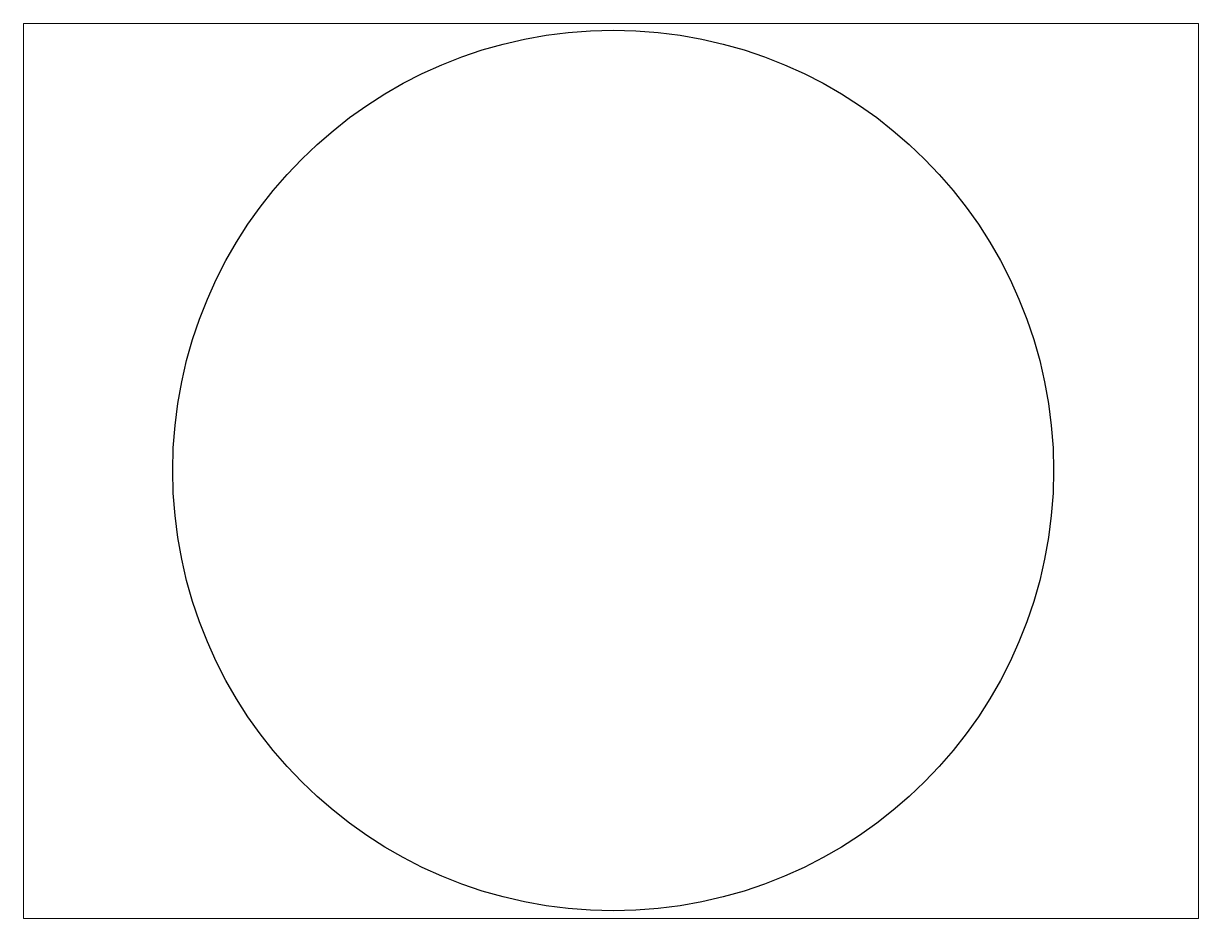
# Paper-space layout 'Layout1' of a CAD drawing. Header units: millimetres. Extents: x 1.05 to 9.45, y 0.8 to 7.2.
# The model-space entities are those that its viewports show. They can reach past a viewport. Long polylines and large blocks are cut down to what shows.
import ezdxf

# ---------------------------------------------------------------- set-up
doc = ezdxf.new("R2010")
doc.units = ezdxf.units.MM
doc.header["$MEASUREMENT"] = 0
doc.layers.add('K-------ED-', color=1, linetype='Continuous')

# ---------------------------------------------------------------- blocks, each defined once
blk = doc.blocks.new('Runtomsymbol')
at = {"layer": 'K-------ED-', "color": 3}
blk.add_circle((0, 0), 1.1981, dxfattribs=at)

msp = doc.modelspace()

# ---------------------------------------------------------------- block references
at = {"layer": 'K-------ED-'}
msp.add_blockref('Runtomsymbol', (0, 0), dxfattribs=at)

psp = doc.layouts.get("Layout1")

# ---------------------------------------------------------------- viewports
at = {"layer": '0'}
psp.add_viewport(center=(5.25, 4), size=(8.4, 6.4), view_center_point=(-0.0059, -0.0014), view_height=2.435334, dxfattribs=at)

doc.saveas('drawing.dxf')
